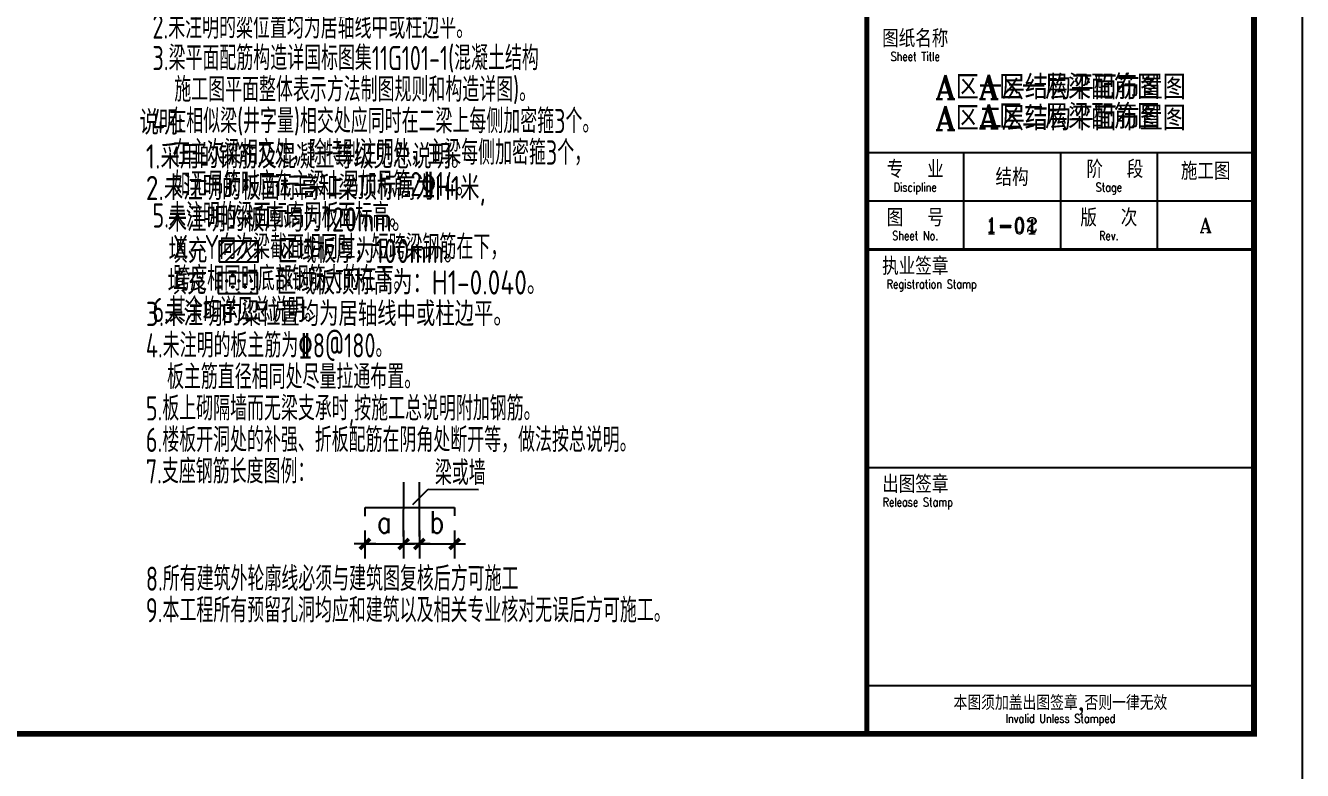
# Model space of a CAD drawing. Header units: millimetres. Extents: x 2998490 to 15040601, y 444546 to 7822218.
# Drawn here: x 14217336 to 14243717, y 7654209 to 7669585 of the extents above; entities that cross this region are included whole.
import ezdxf
from ezdxf.enums import TextEntityAlignment as Align

# ---------------------------------------------------------------- set-up
doc = ezdxf.new("R2010")
doc.units = ezdxf.units.MM
doc.header["$LTSCALE"] = 2000
for name, color, linetype in [('3-ban', 84, 'Continuous'), ('3-liang-R截面-X', 50, 'Continuous'), ('图框', 7, 'Continuous')]:
    doc.layers.add(name, color=color, linetype=linetype)
doc.styles.add('DIM_FONT', font='SIMPLEX', dxfattribs={"width": 0.8, "bigfont": 'HZTXT'})
doc.styles.add('TKZ1_tjhts.shx', font='tjromant.shx', dxfattribs={"bigfont": 'tjhts.shx'})
doc.styles.add('TKZ2_tjkts.shx', font='tjromant.shx', dxfattribs={"bigfont": 'tjkts.shx'})
doc.styles.add('TSSD_Rein', font='Tssdeng.shx', dxfattribs={"width": 0.7, "bigfont": 'hztxt.shx'})
doc.dimstyles.new('AXIS150', dxfattribs={"dimscale": 1.5, "dimtxt": 300, "dimasz": 1, "dimexe": 200, "dimexo": 200, "dimgap": 150, "dimtad": 1, "dimdec": 0, "dimzin": 0, "dimdsep": 46, "dimtxsty": 'DIM_FONT', "dimblk1": '_DIMX', "dimblk2": '_DIMX', "dimsah": 1, "dimcen": 0.09, "dimclrt": 7, "dimadec": 0, "dimazin": 0, "dimtfac": 1, "dimtdec": 0, "dimtix": 1, "dimtmove": 2, "dimatfit": 3, "dimfxl": 0, "dimtolj": 1, "dimtzin": 0, "dimarcsym": 0})

# ---------------------------------------------------------------- blocks, each defined once
blk = doc.blocks.new('TJAD_TK_A0')
at = {"layer": '图框'}
for p, q in [((2162, -441.7), (2162, 399.3)), ((2072, -311.7), (2152, -311.7)), ((2092, -311.7), (2092, -331.7)), ((2112, -311.7), (2112, -331.7)), ((2132, -311.7), (2132, -331.7)), ((2072, -321.7), (2152, -321.7)), ((2072, -376.7), (2152, -376.7)), ((2072, -421.7), (2152, -421.7))]:
    blk.add_line(p, q, dxfattribs=at)
at = {"layer": '图框', "const_width": 1.2}
blk.add_lwpolyline([(2152, -431.7), (2152, 389.3), (998, 389.3), (998, -431.7)], close=True, dxfattribs=at)
at = {"layer": '图框'}
for points, const_width in [([(2072, 389.3), (2072, -431.7)], 1), ([(2072, -331.7), (2152, -331.7)], 0.6)]:
    blk.add_lwpolyline(points, dxfattribs=dict(at, const_width=const_width))
at = {"layer": '图框', "style": 'TKZ2_tjkts.shx'}
for s, height, p in [('图纸名称', 3.6, (2082, -288.16)), ('专  业', 3.6, (2082, -315.16)), (' 阶  段', 3.6, (2122, -315.16)), ('图  号', 3.6, (2082, -325.16)), ('版  次', 3.6, (2122, -325.16)), ('执业签章', 3.6, (2082, -335.16)), ('出图签章', 3.6, (2082, -380.16)), ('本图须加盖出图签章,否则一律无效', 3, (2112, -425.28))]:
    blk.add_text(s, height=height, dxfattribs=at).set_placement(p, align=Align.MIDDLE_CENTER)
at = {"layer": '图框', "style": 'TKZ2_tjkts.shx', "width": 0.8}
for s, p in [('Sheet Title', (2082, -291.86)), ('Discipline', (2082, -318.86)), ('Stage', (2122, -318.86)), ('Sheet No.', (2082, -328.86)), ('Rev.', (2122, -328.86)), ('Registration Stamp', (2085.41, -338.86)), ('Release Stamp', (2082.52, -383.86)), ('Invalid Unless Stamped', (2112, -428.53))]:
    blk.add_text(s, height=1.8, dxfattribs=at).set_placement(p, align=Align.MIDDLE_CENTER)
blk = doc.blocks.new('_DIMX')
blk.add_line((-150, 0), (150, 0))
at = {"const_width": 50}
blk.add_lwpolyline([(-70, -70), (70, 70)], dxfattribs=at)
blk = doc.blocks.new('*D8')
at = {"layer": '3-ban', "color": 0, "lineweight": -2}
for p, q in [((14224348, 7659165), (14224348, 7658585)), ((14225148, 7659165), (14225148, 7658585)), ((14224349, 7658885), (14225146, 7658885))]:
    blk.add_line(p, q, dxfattribs=at)
at = {"layer": 'Defpoints', "color": 0}
for p in [(14224348, 7659465), (14225148, 7659465), (14225148, 7658885)]:
    blk.add_point(p, dxfattribs=at)
at = {"layer": '3-ban', "color": 0, "lineweight": -2, "xscale": 1.5, "yscale": 1.5, "zscale": 1.5}
for p, rotation in [((14224348, 7658885), 179.9941877224497), ((14225148, 7658885), 359.9941877224497)]:
    blk.add_blockref('_DIMX', p, dxfattribs=dict(at, rotation=rotation))
at = {"layer": '3-ban', "color": 7, "insert": (14224748, 7659335), "char_height": 450, "attachment_point": 5, "rotation": 359.9942, "style": 'DIM_FONT'}
blk.add_mtext('\\A1;a', dxfattribs=at)
blk = doc.blocks.new('*D9')
at = {"layer": '3-ban', "color": 0, "lineweight": -2}
for p, q in [((14225473, 7659165), (14225473, 7658585)), ((14226200, 7659164), (14226200, 7658584)), ((14225474, 7658885), (14226199, 7658884))]:
    blk.add_line(p, q, dxfattribs=at)
at = {"layer": 'Defpoints', "color": 0}
for p in [(14225473, 7659465), (14226200, 7659464), (14226200, 7658884)]:
    blk.add_point(p, dxfattribs=at)
at = {"layer": '3-ban', "color": 0, "lineweight": -2, "xscale": 1.5, "yscale": 1.5, "zscale": 1.5}
for p, rotation in [((14225473, 7658885), 179.9941877224497), ((14226200, 7658884), 359.9941877224497)]:
    blk.add_blockref('_DIMX', p, dxfattribs=dict(at, rotation=rotation))
at = {"layer": '3-ban', "color": 7, "insert": (14225837, 7659334), "char_height": 450, "attachment_point": 5, "rotation": 359.9942, "style": 'DIM_FONT'}
blk.add_mtext('\\A1;b', dxfattribs=at)

msp = doc.modelspace()

# ---------------------------------------------------------------- hatches: boundary and pattern name
at = {"layer": '3-ban'}
h = msp.add_hatch(dxfattribs=at)
h.set_pattern_fill('ANSI31', color=256, scale=50, style=0)
h.set_pattern_definition([(45, (11280448.94, 6847524.57), (-112.2532015, 112.2532015), [])])
h.paths.add_polyline_path([(14221334.8, 7665131.8), (14221334.8, 7664706.4), (14222145.3, 7664706.4), (14222145.3, 7665131.8)])
h = msp.add_hatch(dxfattribs=at)
h.set_pattern_fill('CROSS', color=256, scale=20, style=0)
h.set_pattern_definition([(0, (0, -4452.54), (127, 127), [63.5, -190.5]), (90, (31.75, -4484.29), (-127, 127), [63.5, -190.5])])
h.paths.add_polyline_path([(14221314.5, 7664056.4), (14222125, 7664056.4), (14222125, 7664481.8), (14221314.5, 7664481.8)])

# ---------------------------------------------------------------- linework, layer by layer
for p, q in [((14225148, 7659039.2), (14225148.1, 7660160.5)), ((14225472.7, 7659039.2), (14225472.9, 7660160.4)), ((14225334.9, 7659700.8), (14225655, 7660011.8)), ((14225655, 7660011.8), (14226696.3, 7660011.6))]:
    msp.add_line(p, q, dxfattribs=at)
at = {"layer": '3-ban', "color": 1, "ltscale": 0.5}
for p, q in [((14224351.7, 7659456.8), (14224351.7, 7659635.2)), ((14224351.7, 7659635.2), (14226198.3, 7659635.2)), ((14226198.3, 7659635.2), (14226198.3, 7659462.6))]:
    msp.add_line(p, q, dxfattribs=at)
at = {"layer": '3-ban', "elevation": 7597.5}
for points in [[(14221334.8, 7664706.4), (14222145.3, 7664706.4), (14222145.3, 7665131.8), (14221334.8, 7665131.8)], [(14221314.5, 7664056.4), (14222125, 7664056.4), (14222125, 7664481.8), (14221314.5, 7664481.8)]]:
    msp.add_lwpolyline(points, close=True, dxfattribs=at)

# ---------------------------------------------------------------- block references
at = {"layer": '图框', "xscale": 100, "yscale": 100, "zscale": 100}
msp.add_blockref('TJAD_TK_A0', (14027517.1, 7698133.9), dxfattribs=at)

# ---------------------------------------------------------------- texts
at = {"layer": '3-ban', "style": 'TKZ1_tjhts.shx'}
for s, height, p in [('A区一层结构平面布置图', 500, (14238717.1, 7668313.6)), ('A区二层结构平面布置图', 500, (14238717.1, 7667673.3)), ('1-01', 300, (14237709.4, 7665435.4))]:
    msp.add_text(s, height=height, dxfattribs=at).set_placement(p, align=Align.MIDDLE_CENTER)
at = {"layer": '3-ban', "color": 2, "style": 'TSSD_Rein', "width": 0.8}
msp.add_text('说明:', height=500, rotation=359.99419, dxfattribs=at).set_placement((14219690.2, 7667332.8))
at = {"layer": '3-ban', "style": 'TSSD_Rein'}
for s, width, p in [('1.采用的钢筋及混凝土等级见总说明。', 0.8, (14219821, 7666632.8)), ('2.未注明的板面标高和梁顶标高为H1米,', 0.8, (14219821, 7665982.8)), ('未注明的板厚均为120mm。', 0.8, (14220272.6, 7665332.8)), ('填充      区域板厚为100mm。', 0.8, (14220292.9, 7664682.8)), ('填充      区域板顶标高为：H1-0.040。', 0.8, (14220272.6, 7664032.8)), ('3.未注明的粱位置均为居轴线中或柱边平。', 0.8, (14219821, 7663382.8)), ('4.未注明的板主筋为%%1328@180。', 0.7, (14219821, 7662732.8)), ('板主筋直径相同处尽量拉通布置。', 0.7, (14220258.4, 7662082.8)), ('5.板上砌隔墙而无梁支承时,按施工总说明附加钢筋。', 0.7, (14219821, 7661432.8)), ('6.楼板开洞处的补强、折板配筋在阴角处断开等，做法按总说明。', 0.7, (14219821, 7660782.8)), ('7.支座钢筋长度图例：', 0.7, (14219821, 7660132.8)), ('梁或墙', 0.7, (14225793.4, 7660103.3)), ('8.所有建筑外轮廓线必须与建筑图复核后方可施工', 0.7, (14219821, 7657916.9)), ('9.本工程所有预留孔洞均应和建筑以及相关专业核对无误后方可施工。', 0.7, (14219821, 7657266.9))]:
    msp.add_text(s, height=500, rotation=359.99419, dxfattribs=dict(at, width=width)).set_placement(p)
at = {"layer": '3-liang-R截面-X', "style": 'TSSD_Rein', "width": 0.7}
for s, p in [('2.未注明的粱位置均为居轴线中或柱边平。', (14219957.6, 7669314.4)), ('3.梁平面配筋构造详国标图集11G101-1(混凝土结构', (14219957.6, 7668664.4)), ('施工图平面整体表示方法制图规则和构造详图)。', (14220409.1, 7668014.4)), ('4.在相似梁(井字量)相交处应同时在二梁上每侧加密箍3个。', (14219957.6, 7667364.4)), ('在主次梁相交处，除特别注明外，主梁每侧加密箍3个，', (14220386.4, 7666714.4)), ('如无吊筋时应在主梁上另加吊筋2%%13214。', (14220386.4, 7666064.4)), ('5.未注明的梁面标高同板面标高。', (14219957.6, 7665414.4)), ('X、Y向次梁截面相同时，短跨梁钢筋在下，', (14220386.4, 7664764.4)), ('跨度相同时底部钢筋大的在下。', (14220386.4, 7664114.4)), ('6.其余均详见总说明。', (14219957.6, 7663464.4))]:
    msp.add_text(s, height=500, rotation=359.99419, dxfattribs=at).set_placement(p)
at = {"layer": '3-liang-R截面-X', "style": 'TKZ1_tjhts.shx'}
for s, height, p in [('A区一层梁配筋图', 500, (14238898.4, 7668317)), ('A区二层梁配筋图', 500, (14238898.4, 7667707.9)), ('1-02', 300, (14237709.4, 7665469.7))]:
    msp.add_text(s, height=height, dxfattribs=at).set_placement(p, align=Align.MIDDLE_CENTER)
at = {"layer": '图框', "style": 'TKZ1_tjhts.shx'}
for s, height, p in [('结构', 360, (14237717.1, 7666452.5)), ('施工图', 360, (14241717.1, 7666579.4)), ('A', 300, (14241717.1, 7665463.6))]:
    msp.add_text(s, height=height, dxfattribs=at).set_placement(p, align=Align.MIDDLE_CENTER)

# ---------------------------------------------------------------- dimensions: what is measured, and where the dimension line sits
at = {"layer": '3-ban'}
for base, p1, p2, text, picture, middle in [((14225147.9, 7658884.5), (14224347.8, 7659464.7), (14225148, 7659464.6), 'a', '*D8', (14224747.9, 7659334.6)), ((14226200.2, 7658884.4), (14225472.8, 7659464.6), (14226200.3, 7659464.5), 'b', '*D9', (14225836.5, 7659334.5))]:
    dim = msp.add_linear_dim(base=base, p1=p1, p2=p2, angle=359.99419, text=text, dimstyle='AXIS150', dxfattribs=at)
    dim.commit()
    dim.dimension.update_dxf_attribs({"geometry": picture, "text_midpoint": middle})

doc.saveas('drawing.dxf')
